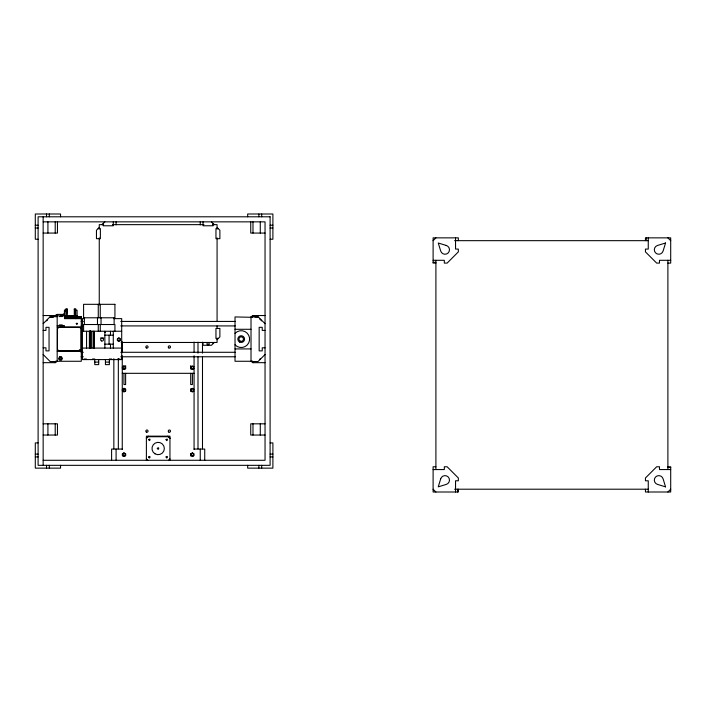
<?xml version="1.0" encoding="UTF-8"?>
<svg xmlns="http://www.w3.org/2000/svg" width="706" height="706" viewBox="0 0 706 706"><rect width="100%" height="100%" fill="white"/><g stroke="black" fill="none" stroke-linecap="round" stroke-linejoin="round"><path stroke-width="1.06" d="M65.879 310.208L64.475 310.208L64.475 318.644L81.305 318.644M77.095 315.538L77.095 316.941L78.498 316.941M54.936 362.672L56.056 360.942M252.139 317.268L253.26 315.538M235.027 333.444L235.248 333.153A8.419 8.419 0 0 1 247.153 333.153A8.419 8.419 0 0 1 247.153 345.058A8.419 8.419 0 0 1 235.248 345.058L235.027 344.766M99.255 227.456L96.457 230.262L96.457 238.681L100.384 238.681L100.384 228.576L98.134 228.576M102.061 224.649L104.867 221.852M43.154 323.675L50.17 316.667L57.177 316.667M56.904 361.269L55.5 362.672L43.154 362.672M59.004 359.16L61.104 357.06M78.498 350.882L79.76 349.62M214.271 342.472L211.465 345.278L203.046 345.278L203.046 342.472M217.077 339.665L219.884 336.859L219.884 328.449L215.957 328.449L215.957 338.545L218.198 338.545M250.595 317.647L252.704 315.538L265.041 315.538M146.389 438.126L147.783 436.723L168.549 436.723L169.952 438.126M146.389 438.408L148.631 436.167M265.041 354.536L258.034 361.543L251.018 361.543L251.018 316.667L258.034 316.667L265.041 323.675M168.549 460.286L169.952 458.882M433.105 240.667L435.902 237.86M667.894 492.003L670.7 489.205M193.991 368.647L192.394 369.565L190.788 368.647L190.788 366.793L192.394 365.867L193.991 366.793M193.991 391.089L192.394 392.006L190.788 391.089L190.788 389.235L192.394 388.309L193.991 389.235M51.573 317.347L57.177 314.417L64.475 314.417L63.072 314.417M63.452 314.417L64.467 313.402L64.475 310.208M43.154 221.852L265.041 221.852L265.041 460.286L43.154 460.286M103.658 224.649L99.255 224.649L99.255 229.062M112.475 224.649L203.937 224.649M212.674 224.649L217.077 224.649L217.077 229.062M35.3 225.214L38.106 225.214M270.098 225.214L272.895 225.214M35.3 228.02L38.106 228.02M270.098 228.02L272.895 228.02M218.198 228.576L215.957 228.576L215.957 238.681L219.884 238.681L219.884 230.262L217.077 227.456M43.154 233.068L57.46 233.068L57.46 221.852M265.041 233.068L250.736 233.068L250.736 221.852M38.106 239.237L35.3 239.237L35.3 213.997L60.548 213.997L60.548 216.795M270.098 239.237L272.895 239.237L272.895 213.997L247.656 213.997L247.656 216.795M454.593 240.667L648.249 240.667M433.105 260.302L444.321 260.302L444.321 263.1L447.127 263.1L458.344 251.883L458.344 249.077L455.547 249.077L455.547 237.86M670.7 260.302L659.483 260.302L659.483 263.1L656.677 263.1L645.452 251.883L645.452 249.077L648.258 249.077L648.258 237.86M433.105 262.341L435.902 262.341M435.902 263.1L433.105 263.1L433.105 237.86L458.344 237.86L458.344 240.667M667.894 263.1L670.7 263.1L670.7 237.86L645.452 237.86L645.452 240.667M65.879 309.466L67.282 309.466M74.289 309.466L75.692 309.466M75.692 310.208L77.095 310.208L77.095 315.873M65.879 311.611L67.282 311.611M43.154 315.538L56.136 315.538M65.879 315.538L75.692 315.538M57.177 315.82L64.475 315.82M59.366 316.553L62.287 316.553M64.475 316.95L81.305 316.941L81.305 361.269L57.177 361.269M64.475 317.065L81.305 317.065M49.747 317.223L53.391 317.223M64.475 317.179L81.305 317.179M254.804 317.223L258.449 317.223M64.475 317.321L81.305 317.321M64.475 317.488L75.692 317.488M64.475 317.682L81.305 317.682M64.475 317.903L81.305 317.903M64.475 318.141L81.305 318.141M64.475 318.388L81.305 318.388M84.605 318.627L82.425 318.627L82.425 359.583L121.697 359.583L121.697 318.627L113.657 318.627M81.111 321.433L83.317 321.433M120.744 321.433L235.222 321.433M59.366 324.91L62.287 324.91M57.177 325.642L64.475 325.642L64.475 327.046M81.111 325.916L83.317 325.916M120.744 325.916L235.222 325.916M57.177 327.046L81.305 327.046M235.027 329.287L251.018 329.287M43.154 330.408L45.961 330.408L45.961 327.319L49.049 327.319L49.049 350.882L45.961 350.882L45.961 347.802L43.154 347.802M265.041 330.408L262.235 330.408L262.235 327.319L259.155 327.319L259.155 350.882L262.235 350.882L262.235 347.802L265.041 347.802M82.973 331.246L121.697 331.246M104.567 332.376L105.432 332.376M104.867 335.173L113.287 335.173M100.552 337.98L103.791 337.98M121.15 342.472L217.077 342.472L217.077 338.068M104.867 344.157L113.287 344.157M82.425 348.084L121.697 348.084M235.027 348.923L251.018 348.923M57.177 351.164L81.305 351.164M81.111 352.285L83.317 352.285M120.744 352.285L235.222 352.285M81.111 356.777L83.317 356.777M120.744 356.777L235.222 356.777M251.018 361.269L235.027 361.269L235.027 316.941L252.889 317.321M94.772 362.107L98.699 362.107M105.432 362.107L109.359 362.107M265.041 362.672L252.704 362.672L251.301 361.269M122.262 373.324L194.071 373.324M43.154 423.821L57.46 423.821L57.46 435.046L43.154 435.046M265.041 423.821L250.736 423.821L250.736 435.046L265.041 435.046M38.106 442.9L35.3 442.9L35.3 468.14L60.548 468.14L60.548 465.333M270.098 442.9L272.895 442.9L272.895 468.14L247.656 468.14L247.656 465.333M122.262 449.069L111.601 449.069L111.601 460.286M194.071 449.069L204.731 449.069L204.731 460.286M35.3 454.117L38.106 454.117M270.098 454.117L272.895 454.117M35.3 456.923L38.106 456.923M270.098 456.923L272.895 456.923M435.902 466.763L433.105 466.763L433.105 492.003L458.344 492.003L458.344 489.205M667.894 466.763L670.7 466.763L670.7 492.003L645.452 492.003L645.452 489.205M667.894 467.522L670.7 467.522M433.105 469.569L444.321 469.569L444.321 466.763L447.127 466.763L458.344 477.98L458.344 480.786L455.547 480.786L455.555 492.003M670.7 469.552L659.483 469.569L659.483 466.763L656.677 466.763L645.452 477.98L645.452 480.786L648.258 480.786L648.258 492.003M454.593 489.205L648.258 489.205M78.119 316.941L77.104 315.926M667.894 237.86L670.7 240.667M211.465 221.852L214.271 224.649M433.105 489.205L435.902 492.003M167.701 436.167L169.952 438.408M43.154 354.536L50.17 361.543L57.177 361.543L57.177 314.417M146.389 458.882L147.783 460.286M252.139 360.942L253.26 362.672M667.894 260.302L667.894 469.552M646.219 237.86L646.219 240.667M457.585 489.205L457.585 492.003M435.902 260.311L435.902 469.569M261.679 213.997L261.679 216.795M261.679 465.333L261.679 468.14M260.276 221.852L260.276 233.068M260.276 423.821L260.276 435.046M258.873 213.997L258.873 216.795M258.873 465.333L258.873 468.14M252.986 221.852L252.986 233.068M252.986 423.821L252.986 435.046M217.077 237.869L217.077 321.548M217.077 325.951L217.077 328.158M213.15 223.528L213.15 225.779L203.046 225.779L203.046 221.852M213.15 342.472L213.15 343.593M202.49 342.172L202.49 353.168M202.49 356.468L202.49 448.839M200.248 221.852L200.248 224.905M200.248 449.069L200.248 460.286M197.998 342.172L197.998 353.168M197.998 356.468L197.998 448.839M194.071 342.039L194.071 352.497M194.071 355.718L194.071 449.501M193.515 366.891L193.515 369.088M193.515 388.865L193.515 391.062M193.515 453.693L193.515 455.891M192.394 373.324L192.394 384.549L190.708 384.549L190.708 373.324M190.708 365.646L190.708 368.938M190.708 388.935L190.708 391.133M190.708 453.702L190.708 455.899M169.952 460.286L169.952 436.167L146.389 436.167L146.389 460.286M125.624 365.646L125.624 368.938M125.624 373.324L125.624 384.549L123.947 384.549L123.947 373.324M125.624 388.935L125.624 391.133M125.624 453.702L125.624 455.899M122.818 366.891L122.818 369.088M122.818 388.865L122.818 391.062M122.818 453.693L122.818 455.891M122.262 341.695L122.262 352.603M122.262 355.718L122.262 449.501M120.02 359.583L120.02 359.019L117.77 359.019L117.77 359.583M118.334 358.666L118.334 448.839M116.093 221.852L116.093 224.905M116.093 449.069L116.093 460.286M114.928 331.246L114.928 324.522L83.59 324.522L83.59 331.246M114.134 317.788L114.134 324.522M113.842 358.666L113.842 448.839M113.287 221.852L113.287 225.779L103.182 225.779L103.182 223.528M113.287 331.246L113.287 348.084M111.601 359.583L111.601 359.019L109.359 359.019L109.359 364.631L105.432 364.631L105.432 359.583M110.48 331.246L110.48 335.173M110.48 344.157L110.48 348.084M109.077 335.173L109.077 344.157M104.867 331.246L104.867 348.084M101.046 317.788L101.046 324.522M100.252 304.321L100.252 317.788M100.252 324.522L100.252 331.246M99.255 237.869L99.255 305.036M98.699 359.583L98.699 364.631L94.772 364.631L94.772 359.019L92.521 359.019L92.521 359.583M98.266 304.321L98.266 317.788M98.266 324.522L98.266 331.246M97.472 317.788L97.472 324.522M94.463 331.246L94.463 348.084M93.651 331.246L93.651 348.084M93.095 331.246L93.095 348.084M90.845 331.246L90.845 348.084M90.836 331.246L90.721 348.084L90.624 331.246M90.5 331.246L90.5 348.084M90.359 331.246L90.359 348.084M90.191 331.246L90.191 348.084M90.006 331.246L90.006 348.084M89.812 331.246L89.812 348.084M89.6 331.246L89.6 348.084M89.38 331.246L89.38 348.084M86.564 331.246L86.564 348.084M86.353 359.583L86.353 359.019L84.111 359.019L84.111 359.583M84.385 317.788L84.385 324.522M75.692 318.644L75.692 308.804L74.289 308.804L74.289 315.538M74.968 310.993L74.968 313.914M67.282 315.538L67.282 308.804L65.879 308.804L65.879 316.941M66.717 309.369L66.602 313.914M62.79 314.417L62.79 315.82M62.79 325.642L62.79 327.046M60.831 314.417L60.831 315.82M60.831 325.642L60.831 327.046M55.218 221.852L55.218 233.068M55.218 423.821L55.218 435.046M49.323 213.997L49.323 216.795M49.323 465.333L49.323 468.14M47.92 221.852L47.92 233.068M47.92 423.821L47.92 435.046M46.517 213.997L46.517 216.795M46.517 465.333L46.517 468.14M43.154 216.795L43.154 465.333M46.711 320.868A5.613 5.613 0 0 1 47.602 319.712M260.593 358.498A5.613 5.613 0 0 1 259.437 359.389M259.437 318.821A5.613 5.613 0 0 1 261.485 320.868M157.306 448.372C158.718 451.584 159.644 445.751 157.306 448.372M166.042 439.626C167.198 442.794 168.452 437.261 166.042 439.626M76.274 317.921C76.963 320.065 77.942 316.412 76.274 317.921M76.433 317.965L77.192 318.168L76.477 317.868M76.274 323.533C76.963 325.678 77.942 322.015 76.274 323.533M76.433 323.577L77.192 323.78L76.433 323.577M148.657 456.985C149.69 460.197 151.155 454.717 148.657 456.985M166.06 456.95C166.969 460.206 168.646 454.788 166.06 456.95M148.675 439.538C149.478 442.812 151.331 437.446 148.675 439.538M440.668 478.942L438.258 486.849L446.166 484.44A4.492 4.492 0 0 0 448.178 476.929A4.492 4.492 0 0 0 440.668 478.942M665.546 243.014L663.137 250.921A4.492 4.492 0 0 1 655.627 252.933A4.492 4.492 0 0 1 657.639 245.423L665.546 243.014M59.595 356.812L58.642 358.463L59.595 360.113L61.501 360.113L62.455 358.463L61.501 356.812L59.595 356.812M58.863 327.319L57.46 328.722L57.46 349.488L58.863 350.882L79.619 350.882L81.022 349.488L81.022 328.722L79.619 327.319L58.863 327.319M118.89 337.874L117.337 338.765L117.337 340.566L118.89 341.457L120.452 340.566L120.452 338.765L118.89 337.874M123.947 365.867L122.341 366.793L122.341 368.647L123.947 369.565L125.544 368.647L125.544 366.793L123.947 365.867M123.947 388.309L122.341 389.235L122.341 391.089L123.947 392.006L125.544 391.089L125.544 389.235L123.947 388.309M123.947 452.828L122.341 453.755L122.341 455.599L123.947 456.526L125.544 455.599L125.544 453.755L123.947 452.828M192.394 452.828L190.788 453.755L190.788 455.599L192.394 456.526L193.991 455.599L193.991 453.755L192.394 452.828M270.098 216.795L38.106 216.795L38.106 465.333L270.098 465.333L270.098 216.795M114.928 304.321L83.59 304.321L83.59 317.788L114.928 317.788L114.928 304.321M446.166 245.423L438.258 243.014L440.668 250.921A4.492 4.492 0 0 0 448.178 252.933A4.492 4.492 0 0 0 446.166 245.423M665.546 486.849L657.639 484.44A4.492 4.492 0 0 1 655.627 476.929A4.492 4.492 0 0 1 663.137 478.942L665.546 486.849M168.822 347.934A1.121 1.121 0 0 0 170.508 346.955A1.121 1.121 0 0 0 168.822 345.984A1.121 1.121 0 0 0 168.822 347.934M146.389 347.934A1.121 1.121 0 0 0 148.066 346.955A1.121 1.121 0 0 0 146.389 345.984A1.121 1.121 0 0 0 146.389 347.934M191.829 368.691A1.121 1.121 0 0 0 193.515 367.72A1.121 1.121 0 0 0 191.829 366.749A1.121 1.121 0 0 0 191.829 368.691M123.382 368.691A1.121 1.121 0 0 0 125.068 367.72A1.121 1.121 0 0 0 123.382 366.749A1.121 1.121 0 0 0 123.382 368.691M123.382 391.133A1.121 1.121 0 0 0 125.068 390.162A1.121 1.121 0 0 0 123.382 389.191A1.121 1.121 0 0 0 123.382 391.133M123.382 455.652A1.121 1.121 0 0 0 125.068 454.682A1.121 1.121 0 0 0 123.382 453.702A1.121 1.121 0 0 0 123.382 455.652M191.829 455.652A1.121 1.121 0 0 0 193.515 454.682A1.121 1.121 0 0 0 191.829 453.702A1.121 1.121 0 0 0 191.829 455.652M191.829 391.133A1.121 1.121 0 0 0 193.515 390.162A1.121 1.121 0 0 0 191.829 389.191A1.121 1.121 0 0 0 191.829 391.133M168.822 432.09A1.121 1.121 0 0 0 170.508 431.119A1.121 1.121 0 0 0 168.822 430.139A1.121 1.121 0 0 0 168.822 432.09M146.389 432.09A1.121 1.121 0 0 0 148.066 431.119A1.121 1.121 0 0 0 146.389 430.139A1.121 1.121 0 0 0 146.389 432.09M207.538 344.846A1.121 1.121 0 0 0 209.223 343.875A1.121 1.121 0 0 0 207.538 342.904A1.121 1.121 0 0 0 207.538 344.846M60.045 359.336A1.006 1.006 0 0 0 61.554 358.463A1.006 1.006 0 0 0 60.045 357.589A1.006 1.006 0 0 0 60.045 359.336M240.075 341.051A2.242 2.242 0 0 0 243.446 339.101A2.242 2.242 0 0 0 240.075 337.159A2.242 2.242 0 0 0 240.075 341.051M239.519 342.022A3.362 3.362 0 0 0 244.567 339.101A3.362 3.362 0 0 0 239.519 336.188A3.362 3.362 0 0 0 239.519 342.022M118.334 340.636A1.121 1.121 0 0 0 120.02 339.665A1.121 1.121 0 0 0 118.334 338.695A1.121 1.121 0 0 0 118.334 340.636M101.364 340.883A1.403 1.403 0 0 0 103.464 339.665A1.403 1.403 0 0 0 101.364 338.448A1.403 1.403 0 0 0 101.364 340.883M155.02 453.817A6.169 6.169 0 0 0 164.339 448.575A6.169 6.169 0 0 0 155.143 443.13A6.169 6.169 0 0 0 155.02 453.817"/></g></svg>
